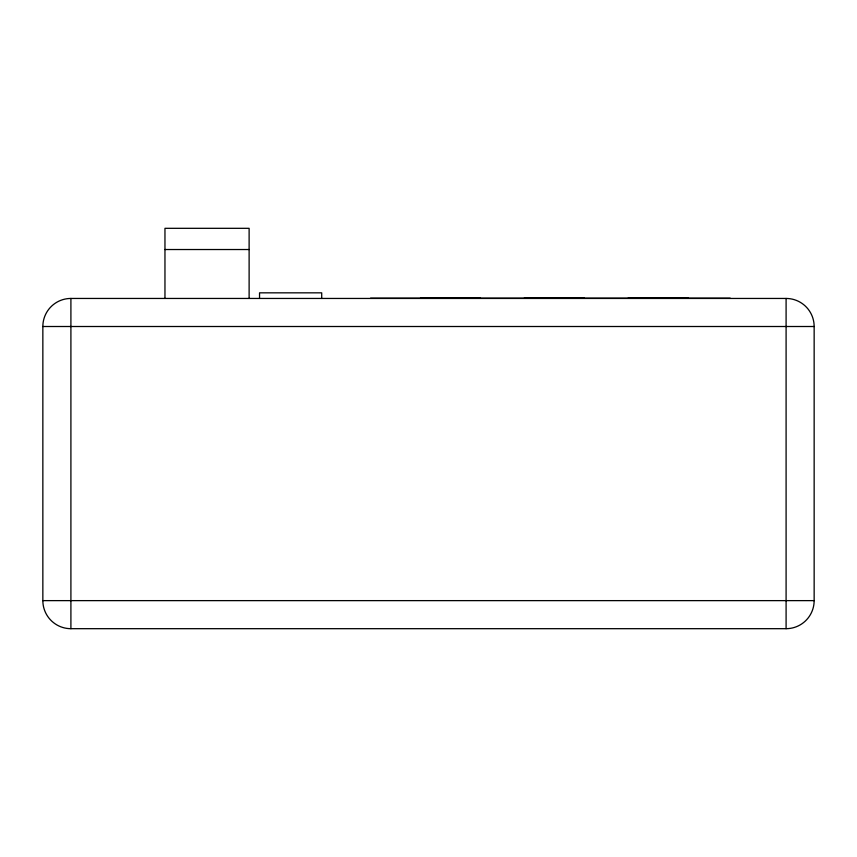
<?xml version="1.0" encoding="UTF-8"?>
<svg xmlns="http://www.w3.org/2000/svg" width="857" height="857" viewBox="0 0 857 857"><rect width="100%" height="100%" fill="white"/><g stroke="black" fill="none" stroke-linecap="round" stroke-linejoin="round"><path stroke-width="1.29" d="M164.962 249.526L249.119 249.526M420.508 297.893L480.456 297.893M524.409 297.893L584.356 297.893M628.32 297.893L688.267 297.893M370.556 298.172L730.228 298.172M70.906 298.45L786.094 298.45A28.056 28.056 0 0 1 814.15 326.506L814.15 600.628A28.056 28.056 0 0 1 786.094 628.684L70.906 628.684A28.056 28.056 0 0 1 42.85 600.628L42.85 326.506A28.056 28.056 0 0 1 70.906 298.45L70.906 628.684M42.85 326.506L814.15 326.506M42.85 600.628L814.15 600.628M786.094 298.45L786.094 628.684M321.707 298.45L321.707 292.837L259.542 292.837L259.542 298.45M249.119 298.45L249.119 228.316L164.962 228.316L164.962 298.45"/></g></svg>
